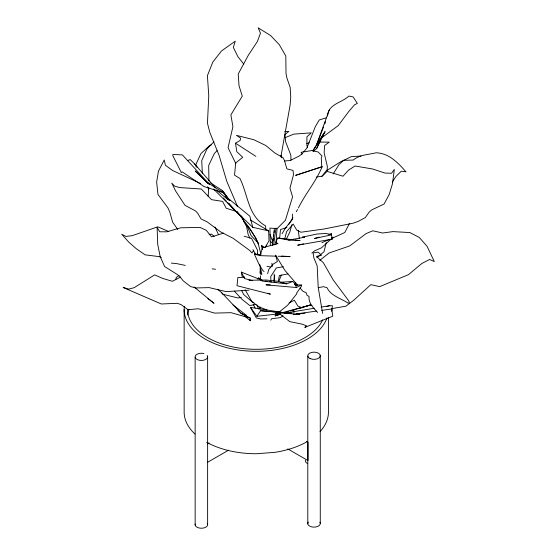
<?xml version="1.0" encoding="UTF-8"?>
<svg xmlns="http://www.w3.org/2000/svg" width="556" height="556" viewBox="0 0 556 556"><rect width="100%" height="100%" fill="white"/><g stroke="black" fill="none" stroke-linecap="round" stroke-linejoin="round"><path stroke-width="0.83" d="M260 309.421L260.034 306.829M260.368 280.113L260.423 275.797M260.444 274.073L260.549 266.317M260.701 254.252L260.722 252.528M321.618 310.38L331.724 308.969L331.689 311.179L332.412 305.765L329.652 305.682L321.09 307.114M260.298 266.755L260.027 273.184L261.334 274.247M295.326 284.964L301.366 284.992L301.289 286.542L296.619 293.054L296.918 293.61L287.688 305.181L279.543 311.756L274.045 311.457M266.241 246.516L266.317 245.043M292.63 214.067L292.254 219.641L285.45 228.023L282.094 233.735M275.894 244.529L277.006 229.002L275.588 228.28M208.125 196.365L208.799 187.351M327.004 170.727L327.366 166.466L324.141 152.831L324.641 145.464L329.256 142.134L319.186 142.065M279.599 238.642L280.488 229.565L286.903 227.474M273.899 281.35L274.685 275.415M274.386 228.509L272.301 245.669M272.961 240.859L273.323 238.357M273.566 236.689L273.809 235.028M274.171 232.526L274.407 230.858M276.019 228.099L273.941 242.513L274.184 244.967M278.313 281.26L279.362 275.561L287.925 273.893M280.877 156.806L290.114 105.119L290.753 97.112L290.162 87.382L286.931 78.097L286.02 73.566L285.812 56.08L279.327 44.709L270.668 35.598L258.144 27.8L260.486 33.096L257.442 41.401L248.289 55.315L238.218 74.031L239.031 85.826L242.291 96.112L230.872 114.89L232.908 126.664L228.071 147.701L235.883 163.735M175.877 279.237L176.252 277.423L179.032 275.498M267.638 273.733L268.673 269.597L273.323 263.996L277.388 261.508L275.602 255.169L284.894 270.369L297.856 285.45M326.275 242.645L323.995 251.729L316.906 257.713M284.602 239.316L286.597 231.616L293.2 224.068L296.695 230.045L300.865 232.241L323.891 229.023L353.011 223.227L358.12 221.469L365.292 217.598L369.149 212.142L371.617 209.959L384.071 204.031L389.158 194.6L392.487 183.716L394.315 169.434L391.535 173.263L384.919 173.055L372.485 168.961L355.075 166.008L348.598 170.06L342.996 176.224L327.095 171.38L322.23 176.162L316.294 177.044M327.609 115.995C327.998 104.09 341.745 102.867 348.89 96.07L353.123 96.918L357.355 103.36L354.492 104.834L348.695 111.617L338.18 125.67L321.097 138.229L316.677 148.487L313.389 151.315M291.865 224.735L289.864 231.942L286.138 239.587M264.079 271.474L262.8 270.522L258.894 264.01L254.335 254.05L260.013 255.649L262.501 247.74L278.021 243.528L275.7 242.423L277.743 238.017L293.214 239.747M329.291 109.907L316.301 145.561L323.46 127.136M296.55 285.791L297.126 284.234M324.704 123.932L325.635 121.528M278.681 281.704L281.385 274.977M322.16 166.703L295.757 175.307L322.16 166.703C316.128 181.576 305.341 193.599 298.405 207.986M316.677 148.487L324.996 131.751L312.778 150.891M270.8 320.186L271.536 318.755L280.273 317.643L283.032 315.745M303.555 243.875L297.627 245.203L332.217 239.129L333.197 237.238L331.508 237.62M295.007 284.269L295.792 282.782M265.407 247.392L268.993 240.685L268.666 230.893L250.388 219.967M349.481 223.442L344.741 232.554L332.14 238.267M296.313 211.732L297.564 209.487M321.097 138.229L324.996 131.751L313.104 150.648M321.715 176.481L326.045 171.012L340.981 161.601L351.538 156.59L361.052 156.034M288.627 224.673L292.949 217.667M333.148 173.958L339.021 164.555L343.754 160.302L353.171 160.065C359.6 154.637 368.308 154.735 376.071 152.782C388.88 153.136 398.117 162.811 405.956 171.846L401.321 171.185L395.851 176.53L392.265 182.222M257.636 279.091L258.505 277.729L261.716 279.988M291.142 312.361L286.006 313.007L250.485 307.385L256.893 316.315L260.542 310.714L291.323 313.306L284.373 312.91M252.904 249.693L253.571 250.645L251.951 252.98L249.859 250.575L233.263 238.371L220.628 231.894L207.277 221.941L201.015 218.904L197.686 213.177L195.58 210.967L185.03 205.352L175.64 191.021L171.797 183.132L174.494 186.058L179.442 187.553L201.286 189.005L211.509 199.667L222.56 201.397L226.202 208.25L237.342 211.732M301.352 154.651L302.436 153.366M303.527 152.087L306.794 148.244L315.315 126.643L319.29 119.943L326.4 117.761M280.439 314.189L275.338 314.147L277.117 312.18L260.542 310.714M217.104 150.558L214.289 153.588L208.681 165.493L208.938 180.978M213.963 141.717L206.95 148.952L201.738 160.58L202.349 173.389M333.197 237.238L321.396 247.865L314.494 250.895L311.853 253.154M319.756 260.361L329.145 252.966L349.703 245.933L366.029 233.652L372.77 230.789L382.618 233.006L392.974 231.616L409.841 232.554L419.273 237.44L427.098 246.343L434.292 261.563L429.621 259.464L421.83 263.488L408.493 274.643L379.706 286.625L370.831 284.672L353.595 300.351L345.929 306.189L331.668 308.663M255.857 156.347L235.494 143.198L240.171 140.432L240.533 138.083L236.453 135.351L253.842 139.73L265.775 145.491L274.803 152.963L282.907 157.591L284.47 160.441L286.847 168.864L293.012 170.4L293.498 174.799L289.968 188.088L292.574 196.859L285.388 220.308L277.131 228.579L269.931 228.099L270.369 245.689M207.624 443.827L209.119 442.965M207.624 462.272L228.579 450.172M270.32 284.867L266.004 284.846L296.515 287.528L301.366 284.992M180.665 277.027L172.416 281.287L162.658 278.417L154.665 274.886L134.177 287.681L128.742 289.092L123.161 287.48L161.303 303.979L177.427 303.312L181.145 304.639L188.011 309.72L197.971 308.782L203.406 309.824L214.609 313.104L231.087 312.687L250.388 318.178L250.402 320.784L244.404 315.926M289.099 302.916L294.374 300.233L297.884 306.085L302.297 307.829M275.338 314.147L278.25 312.757L299.976 314.349L293.179 314.293M329.777 239.337L321.896 242.673M285.256 137.624L293.763 134.128L311.29 132.849L306.94 136.79L306.856 145.123L307.482 147.542M211.162 144.935L209.563 145.589L200.938 153.595L195.969 164.298L196.157 166.876M261.897 281.009L286.66 283.845L292.706 281.489L294.061 282.587L296.515 287.528M187.323 160.642L190.242 159.586L194.676 164.006L215.506 187.935M280.488 314.112L274.984 315.94L280.759 314.154M285.999 312.291L288.362 311.506M223.54 233.124L211.6 236.905L206.262 230.288L199.945 227.404L180.644 227.8L166.842 231.81L159.711 231.782L157.119 227.474L157.723 244.369L160.177 256.58L164.583 266.512L177.489 274.629L179.866 276.686L183.202 280.836L190.659 286.59L195.879 287.959L209.153 287.619L226.132 291.629L249.005 290.204M306.836 143.504L309.233 142.76M292.317 310.582L294.798 309.817M299.747 308.288L310.484 304.973L311.951 305.689M289.933 310.985L294.041 309.782M295.688 309.303L310.484 304.973L281.92 312.771M326.483 306.599L329.652 305.682M319.2 237.155L314.355 238.538L331.598 234.82L331.313 233.708L328.888 234.396M318.546 287.591L323.467 286.694L326.977 287.64C330.889 295.945 340.932 298.322 348.007 303.069L349.397 302.978L348.723 300.824L333.287 280.05L323.328 262.71L316.454 256.427L321.472 255.322L318.171 252.125L313.799 252.792L313.132 253.383L313.862 257.928L317.177 265.879L318.213 287.417L322.612 313.382M283.393 266.699L276.276 267.964L270.73 276.624L270.869 279.883M255.996 304.424L249.755 305.529L241.923 299.26L234.326 291.115M241.401 297.377L237.989 297.974L222.692 294.214M314.244 308.267L284.29 313.202M277.743 238.017L288.689 240.074L304.563 237.259L302.422 237.134L316.969 234.02L325.997 233.471L331.598 234.82M316.559 311.089L296.341 313.911L304.966 313.243M292.859 312.145L294.576 311.93M256.893 316.315L278.299 313.883M284.582 131.723L288.87 131.341L284.985 134.58L285.645 141.794L290.844 155.18L290.976 160.163M209.091 234.375L211.648 234.18L214.15 236.432M284.484 160.948L290.086 160.559L299.135 156.048L302.499 153.553L301.039 152.33L311.61 150.565L318.095 151.962L322.028 155.958L321.278 157.89L321.764 167.134M280.905 282.219L292.706 281.489M266.95 318.803L260.542 318.963L256.246 317.872L250.485 307.385M244.772 277.59L237.878 277.479L237.009 285.701L270.383 294.2L267.999 293.193M260.013 255.649L276.346 256.184M278.07 256.24L290.107 256.636L281.586 256.024M288.689 240.074L300.094 240.512L294.937 239.935M254.335 254.05L260.298 254.481M212.135 268.84L215.54 269.278M171.311 263.078L177.065 263.683L185.273 265.427M265.184 281.058L267.651 281.364M269.292 281.565L271.759 281.871M274.226 282.17L276.693 282.476M253.911 302.422L252.355 302.13L243.611 294.437L241.714 290.545M266.998 266.31L270.765 267.116M227.467 202.37L235.765 211.224L252.799 227.334L268.666 230.893M216.131 189.86L228.162 199.778L230.643 200.417L249.839 216.18L252.799 227.334M244.313 276.825L242.027 276.228L241.346 272.106L262.745 280.544M244.153 236.244L251.583 238.364L257.428 250.054L257.477 254.697M286.66 283.845L277.972 281.308L266.241 280.015L248.963 280.238L252.73 280.676L244.543 278.563L241.346 272.106M228.162 199.778L223.415 192.71L204.142 186.601L182.125 171.846L181.339 172.582L172.742 155.478L172.944 154.45L182.403 154.902L209.181 184.057M266.998 309.942L259.298 307.065L251.958 301.686L245.078 289.669M161.289 257.539L159.301 256.636L145.151 254.856L136.408 248.824L128.916 242.277L121.708 234.222L125.906 236.411L132.189 235.688L157.779 226.799L168.815 231.567M200.57 183.515L172.742 170.581L165.41 165.285L164.256 160.003L158.46 171.067L156.646 182.097L157.96 194.454L167.919 207.819L169.823 212.121L172.652 222.24L177.781 229.503M237.982 310.45L241.075 313.223L250.388 318.178M217.528 289.224L221.441 292.435L241.075 313.223L248.143 317.288M306.53 441.311L308.031 442.173L308.031 460.618L287.772 448.921M237.954 212.531L235.765 211.224L229.009 203.461M235.494 143.198L236.807 151.67L242.722 157.299L235.695 162.95L234.535 175.147L239.942 178.49C247.969 194.517 248.059 216.367 265.594 225.868L265.761 229.26M223.415 192.71L206.783 182.153L195.232 170.984L207.555 183.091M210.14 182.688L222.164 190.381L229.294 199.931M232.985 304.98L246.593 315.405M264.441 247.608L261.383 245.467L262.369 249.644M241.075 313.223L242.923 314.571M207.812 298.579L214.032 303.298L194.065 286.972M209.508 184.238L206.783 182.153L209.452 184.356M225.187 196.24L230.643 200.417M278.25 312.757L289.745 321.618L302.068 324.148L306.697 325.892L304.813 327.421L332.78 316.183L331.724 308.969M213.712 189.144L243.09 218.543L240.54 215.109M270.563 241.512L273.816 244.765M261.362 245.307L263.53 247.476M248.782 226.883L244.216 222.247L242.882 219.099M260.986 254.321L258.026 242.833L251.097 235.549L246.35 224.117M223.317 197.95L226.278 201.105M213.789 189.096L214.943 190.354M317.608 312.423C313.48 307.954 308.267 303.02 309.032 296.362L307.065 295.417L306.28 292.873L302.798 291.198L300.052 288.001M243.75 64.072L237.905 56.726L233.346 47.392L235.271 41.137L221.392 51.055L212.767 62.154L207.416 75.658L208.771 95.84L207.451 123.203L209.786 132.328L219.133 155.513L226.792 181.339L237.516 206.512M194.676 164.006L197.206 167.384M229.308 199.993L222.164 190.381L228.711 199.548M221.441 292.435L222.393 293.742M238.281 212.941L251.875 231.984L255.746 238.1L258.026 242.833M249.498 319.387L250.402 320.784M249.081 227.46L255.746 238.1L258.533 244.466M207.437 186.802L208.688 188.991M253.188 304.452L255.169 308.094M253.571 250.645L255.572 254.328M249.991 238.288L248.178 234.611L246.586 226.66L241.895 216.958M214.991 227.022L218.529 234.695M270.042 234.472L272.732 241.568M257.067 305.077L258.526 309.025M281.016 155.298L281.753 157.779M259.666 264.274L261.904 274.4M332.217 239.129L331.313 233.708M298.363 230.386L299.302 238.371M271.898 263.217L272.197 266.595M274.191 274.073L274.275 280.968M328.443 317.462L328.443 412.1A72.148 41.651 0 0 1 319.992 431.664M320.27 355.367L320.27 523.133M307.795 356.146L307.795 523.912M207.624 356.445L207.624 524.211M195.149 357.223L195.149 524.989M184.147 309.65L184.147 412.1A72.148 41.651 0 0 0 194.947 434.021M319.888 522.209A6.276 3.621 0 0 1 313.07 527.102L311.499 526.831A6.276 3.621 0 0 1 308.295 522.056M307.676 463.544A6.276 3.621 0 0 1 305.411 460.166M207.235 523.293A6.276 3.621 0 0 1 206.276 526.873L205.088 527.526A6.276 3.621 0 0 1 198.124 527.693A6.276 3.621 0 0 1 195.191 524.044M207.235 355.527A6.276 3.621 0 0 1 202.064 360.434A6.276 3.621 0 0 1 195.191 356.278A6.276 3.621 0 0 1 203.92 353.526M322.661 319.915A68.708 39.664 0 0 1 247.33 348.973A68.708 39.664 0 0 1 187.594 309.65M326.984 317.99A72.148 41.651 0 0 1 246.155 350.892A72.148 41.651 0 0 1 184.377 306.307M307.315 441.554A72.148 41.651 0 0 1 274.97 452.334L256.295 453.752A72.148 41.651 0 0 1 206.693 442.347M187.713 314.946A68.708 39.664 0 0 1 188.984 309.386M294.868 284.505A68.708 39.664 0 0 1 296.508 285.172M310.102 358.578A6.276 3.621 0 0 0 320.235 356.313A6.276 3.621 0 0 0 311.77 352.379A6.276 3.621 0 0 0 310.102 358.578"/></g></svg>
